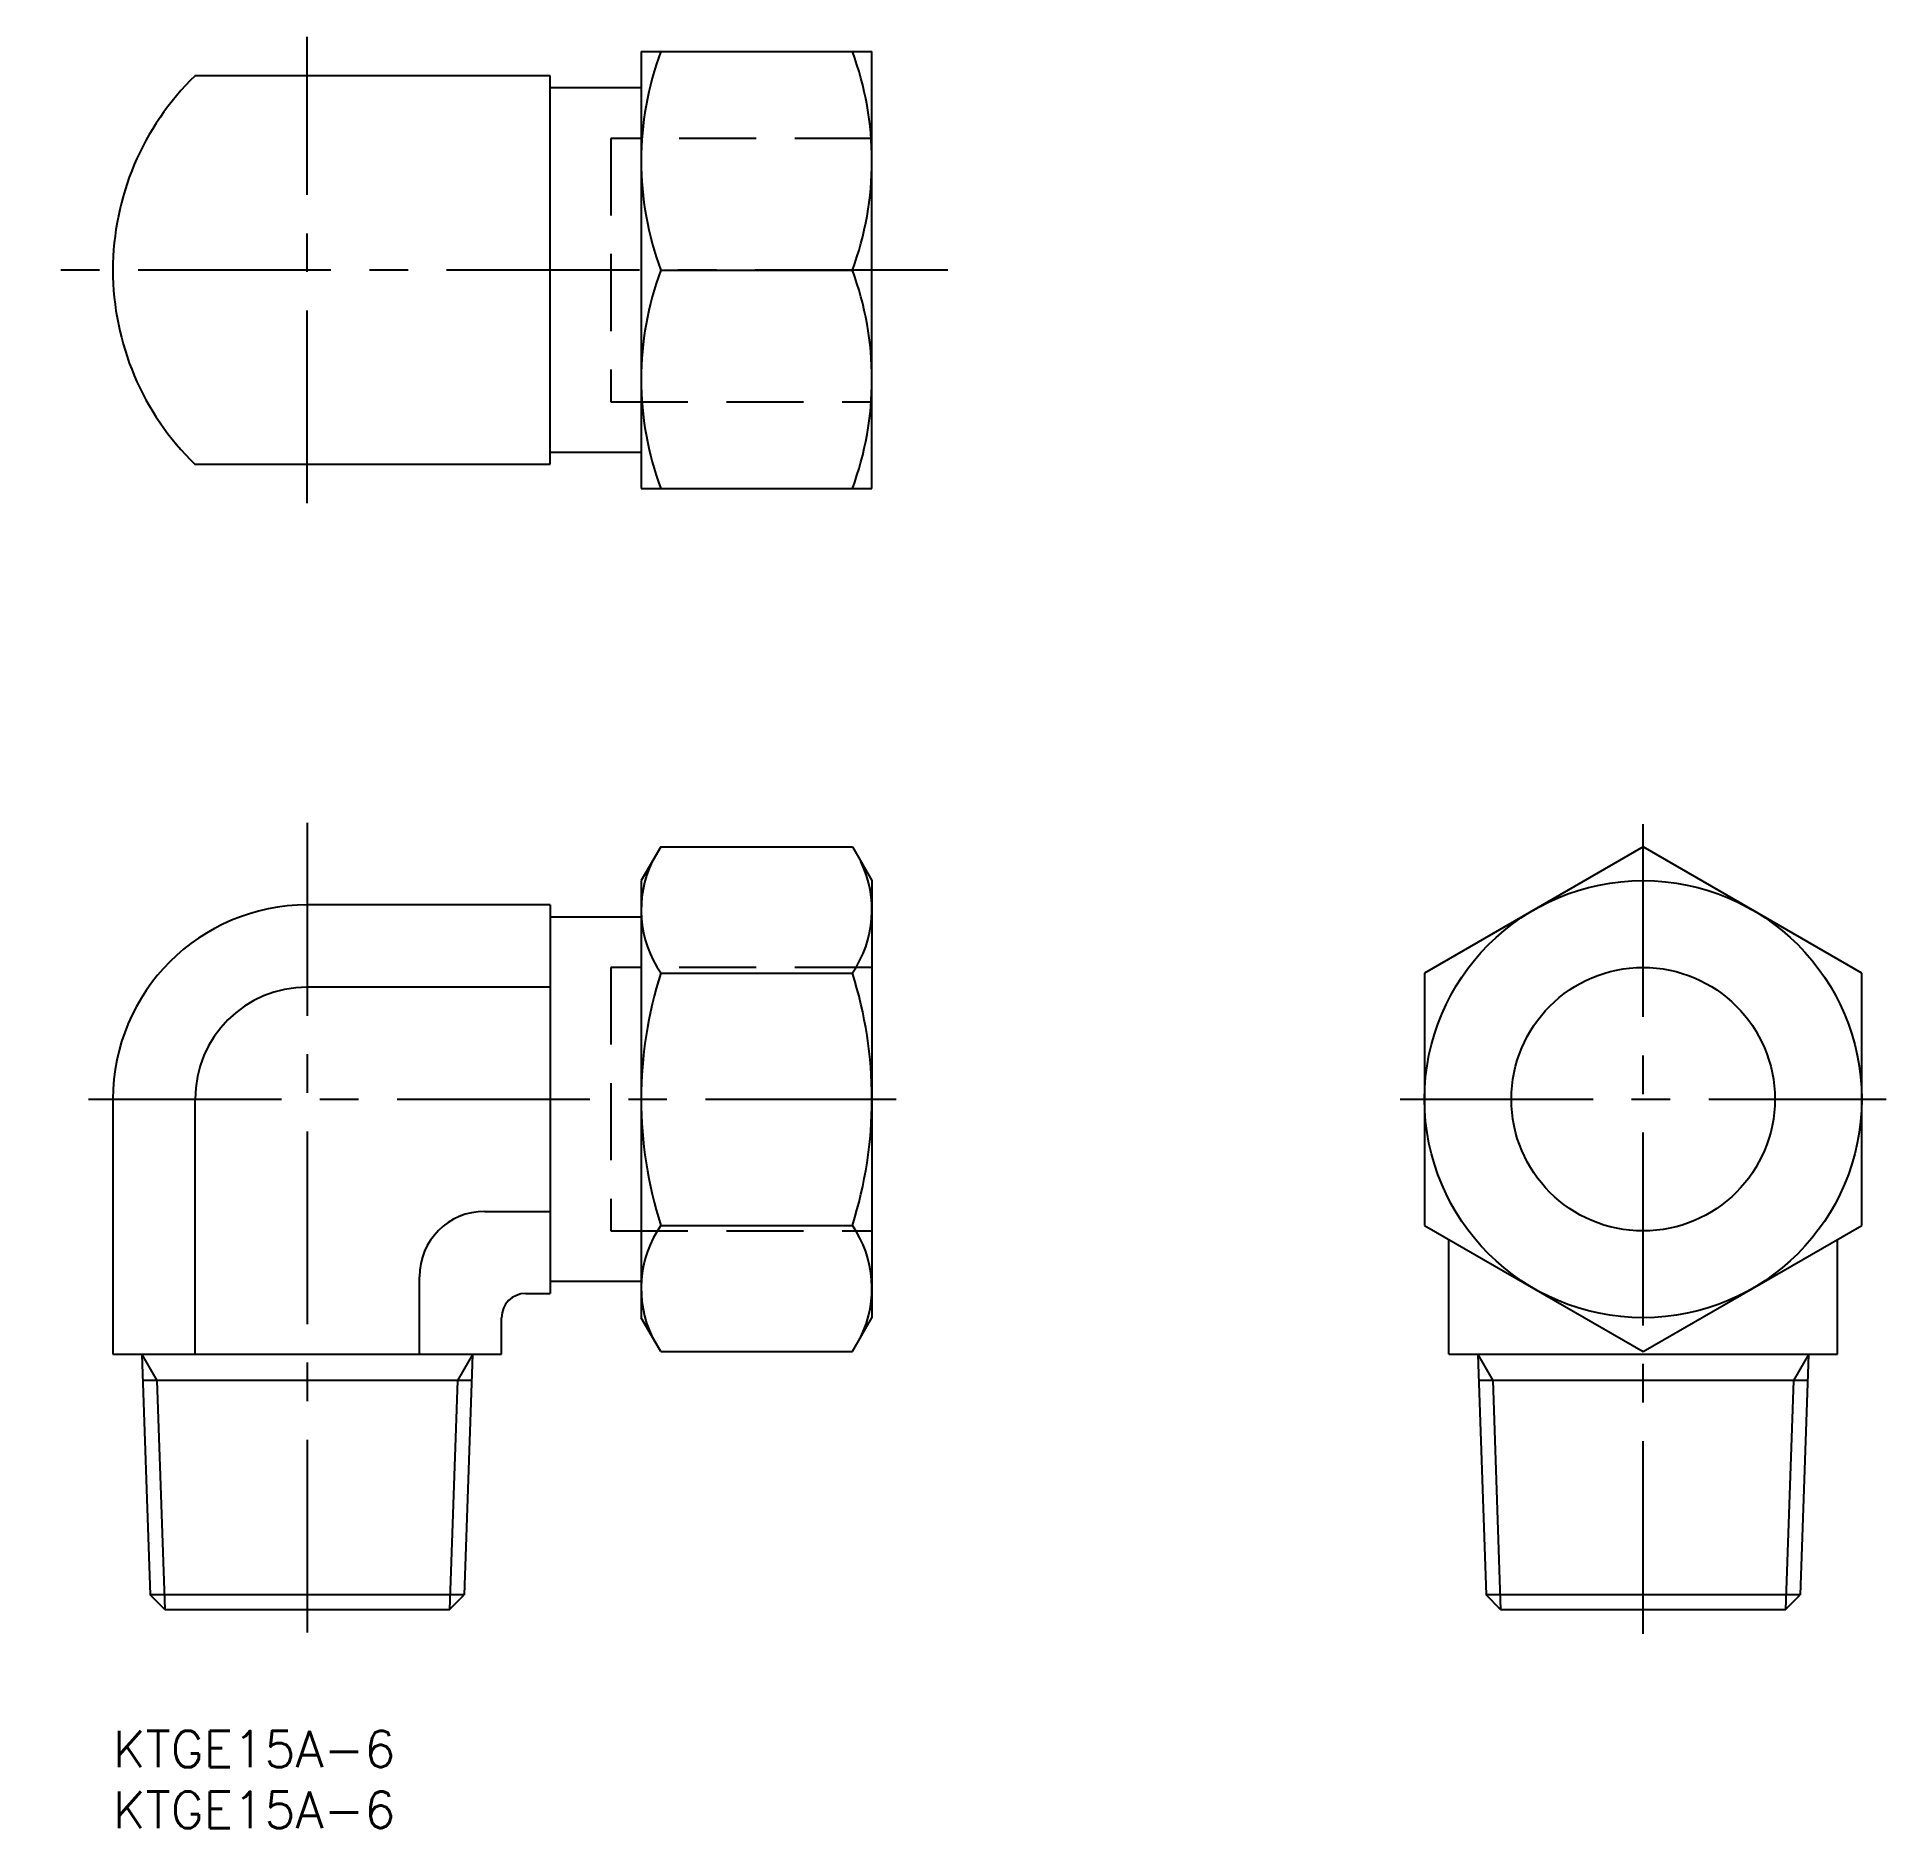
# Model space of a CAD drawing. Extents: x -6 to 146, y -8 to 140.
import ezdxf

# ---------------------------------------------------------------- set-up
doc = ezdxf.new("R2010")
doc.units = 0
doc.header["$LTSCALE"] = 0.5
doc.linetypes.add('CENTER', pattern=[50.8, 31.75, -6.35, 6.35, -6.35])
doc.linetypes.add('DASHED', pattern=[19.05, 12.7, -6.35])
for name, color, linetype in [('MSM_CENTER', 1, 'CENTER'), ('MSM_CONTINUOUS', 7, 'CONTINUOUS'), ('MSM_DASHED', 4, 'DASHED'), ('MSM_NARROW', 5, 'CONTINUOUS'), ('MSM_PART_NUMBER', 7, 'CONTINUOUS')]:
    doc.layers.add(name, color=color, linetype=linetype)
doc.styles.get("Standard").update_dxf_attribs({"font": 'txt.shx', "height": 3, "bigfont": 'bigfont.shx'})

msp = doc.modelspace()

# ---------------------------------------------------------------- linework, layer by layer
at = {"layer": 'MSM_CENTER'}
for p, q in [((16, 101.12), (16, 139.52)), ((68.75, 120.32), (-6.25, 120.32)), ((16, 74.78), (16, 8)), ((126, 8), (126, 74.78)), ((-2, 52.03), (64.5, 52.03)), ((106, 52.03), (146, 52.03))]:
    msp.add_line(p, q, dxfattribs=at)
at = {"layer": 'MSM_CONTINUOUS'}
for p, q in [((43.5, 138.32), (62.5, 138.32)), ((43.5, 138.32), (43.5, 102.32)), ((62.5, 102.32), (62.5, 138.32)), ((36, 136.32), (6.76, 136.32)), ((36, 104.32), (36, 136.32)), ((43.5, 135.32), (36, 135.32)), ((45.11, 120.32), (60.89, 120.32)), ((36, 105.32), (43.5, 105.32)), ((6.76, 104.32), (36, 104.32)), ((43.5, 102.32), (62.5, 102.32)), ((45.11, 72.81), (43.5, 70.03)), ((45.11, 72.81), (60.89, 72.81)), ((60.89, 72.81), (62.5, 70.03)), ((126, 72.81), (108, 62.42)), ((144, 62.42), (126, 72.81)), ((43.5, 70.03), (43.5, 34.03)), ((62.5, 70.03), (62.5, 34.03)), ((36, 68.03), (16, 68.03)), ((36, 68.03), (36, 36.03)), ((43.5, 67.03), (36, 67.03)), ((36, 61.26), (16, 61.26)), ((45.11, 62.42), (60.89, 62.42)), ((108, 62.42), (108, 41.64)), ((144, 41.64), (144, 62.42)), ((0, 52.03), (0, 31.03)), ((6.77, 31.03), (6.77, 52.03)), ((30.62, 42.79), (36, 42.79)), ((45.11, 41.64), (60.89, 41.64)), ((108, 41.64), (126, 31.25)), ((126, 31.25), (144, 41.64)), ((110, 31.03), (110, 40.48)), ((142, 31.03), (142, 40.48)), ((25.24, 31.03), (25.24, 37.41)), ((36, 37.03), (43.5, 37.03)), ((34, 36.03), (36, 36.03)), ((32, 31.03), (32, 34.03)), ((45.11, 31.25), (43.5, 34.03)), ((60.89, 31.25), (62.5, 34.03)), ((0, 31.03), (32, 31.03)), ((2.38, 31), (3.07, 11.2)), ((29.62, 31), (28.93, 11.2)), ((45.11, 31.25), (60.89, 31.25)), ((110, 31.03), (142, 31.03)), ((112.38, 31), (113.07, 11.2)), ((139.62, 31), (138.93, 11.2)), ((29.55, 28.86), (2.45, 28.86)), ((139.55, 28.86), (112.45, 28.86)), ((28.93, 11.2), (3.07, 11.2)), ((4.27, 10), (3.07, 11.2)), ((27.73, 10), (28.93, 11.2)), ((138.93, 11.2), (113.07, 11.2)), ((114.27, 10), (113.07, 11.2)), ((137.73, 10), (138.93, 11.2)), ((4.27, 10), (27.73, 10)), ((114.27, 10), (137.73, 10))]:
    msp.add_line(p, q, dxfattribs=at)
for radius in [18, 10.85]:
    msp.add_circle((126, 52.03), radius, dxfattribs=at)
for centre, radius, start, end in [((69.5, 129.32), 26, 159.7438, 200.2562), ((36.5, 129.32), 26, 339.7438, 20.2562), ((22.31, 120.32), 22.31, 134.1773, 225.8227), ((69.5, 111.32), 26, 159.7438, 200.2562), ((36.5, 111.32), 26, 339.7438, 20.2562), ((52.7, 67.62), 9.2, 154.3842, 214.3842), ((53.3, 67.62), 9.2, 325.6158, 25.6158), ((16, 52.03), 16, 90, 180), ((16, 52.03), 9.23, 90, 180), ((77.89, 52.03), 34.39, 162.412, 197.588), ((28.11, 52.03), 34.39, 342.412, 17.588), ((30.62, 37.41), 5.38, 90, 180), ((52.7, 36.44), 9.2, 145.6158, 205.6158), ((53.3, 36.44), 9.2, 334.3842, 34.3842), ((34, 34.03), 2, 90, 180)]:
    msp.add_arc(centre, radius, start, end, dxfattribs=at)
at = {"layer": 'MSM_DASHED'}
for p, q in [((62.5, 131.17), (41, 131.17)), ((41, 131.17), (41, 109.47)), ((41, 109.47), (62.5, 109.47)), ((62.5, 62.88), (41, 62.88)), ((41, 62.88), (41, 41.18)), ((41, 41.18), (62.5, 41.18))]:
    msp.add_line(p, q, dxfattribs=at)
at = {"layer": 'MSM_NARROW'}
for p, q in [((2.38, 31), (3.62, 28.86)), ((29.62, 31), (28.38, 28.86)), ((112.38, 31), (113.62, 28.86)), ((139.62, 31), (138.38, 28.86)), ((3.62, 28.86), (4.27, 10)), ((28.38, 28.86), (27.73, 10)), ((113.62, 28.86), (114.27, 10)), ((138.38, 28.86), (137.73, 10))]:
    msp.add_line(p, q, dxfattribs=at)

# ---------------------------------------------------------------- texts
at = {"layer": 'MSM_PART_NUMBER'}
for p in [(0, -3), (0, -8)]:
    msp.add_text('KTGE15A-6', height=3, dxfattribs=at).set_placement(p)

doc.saveas('drawing.dxf')
